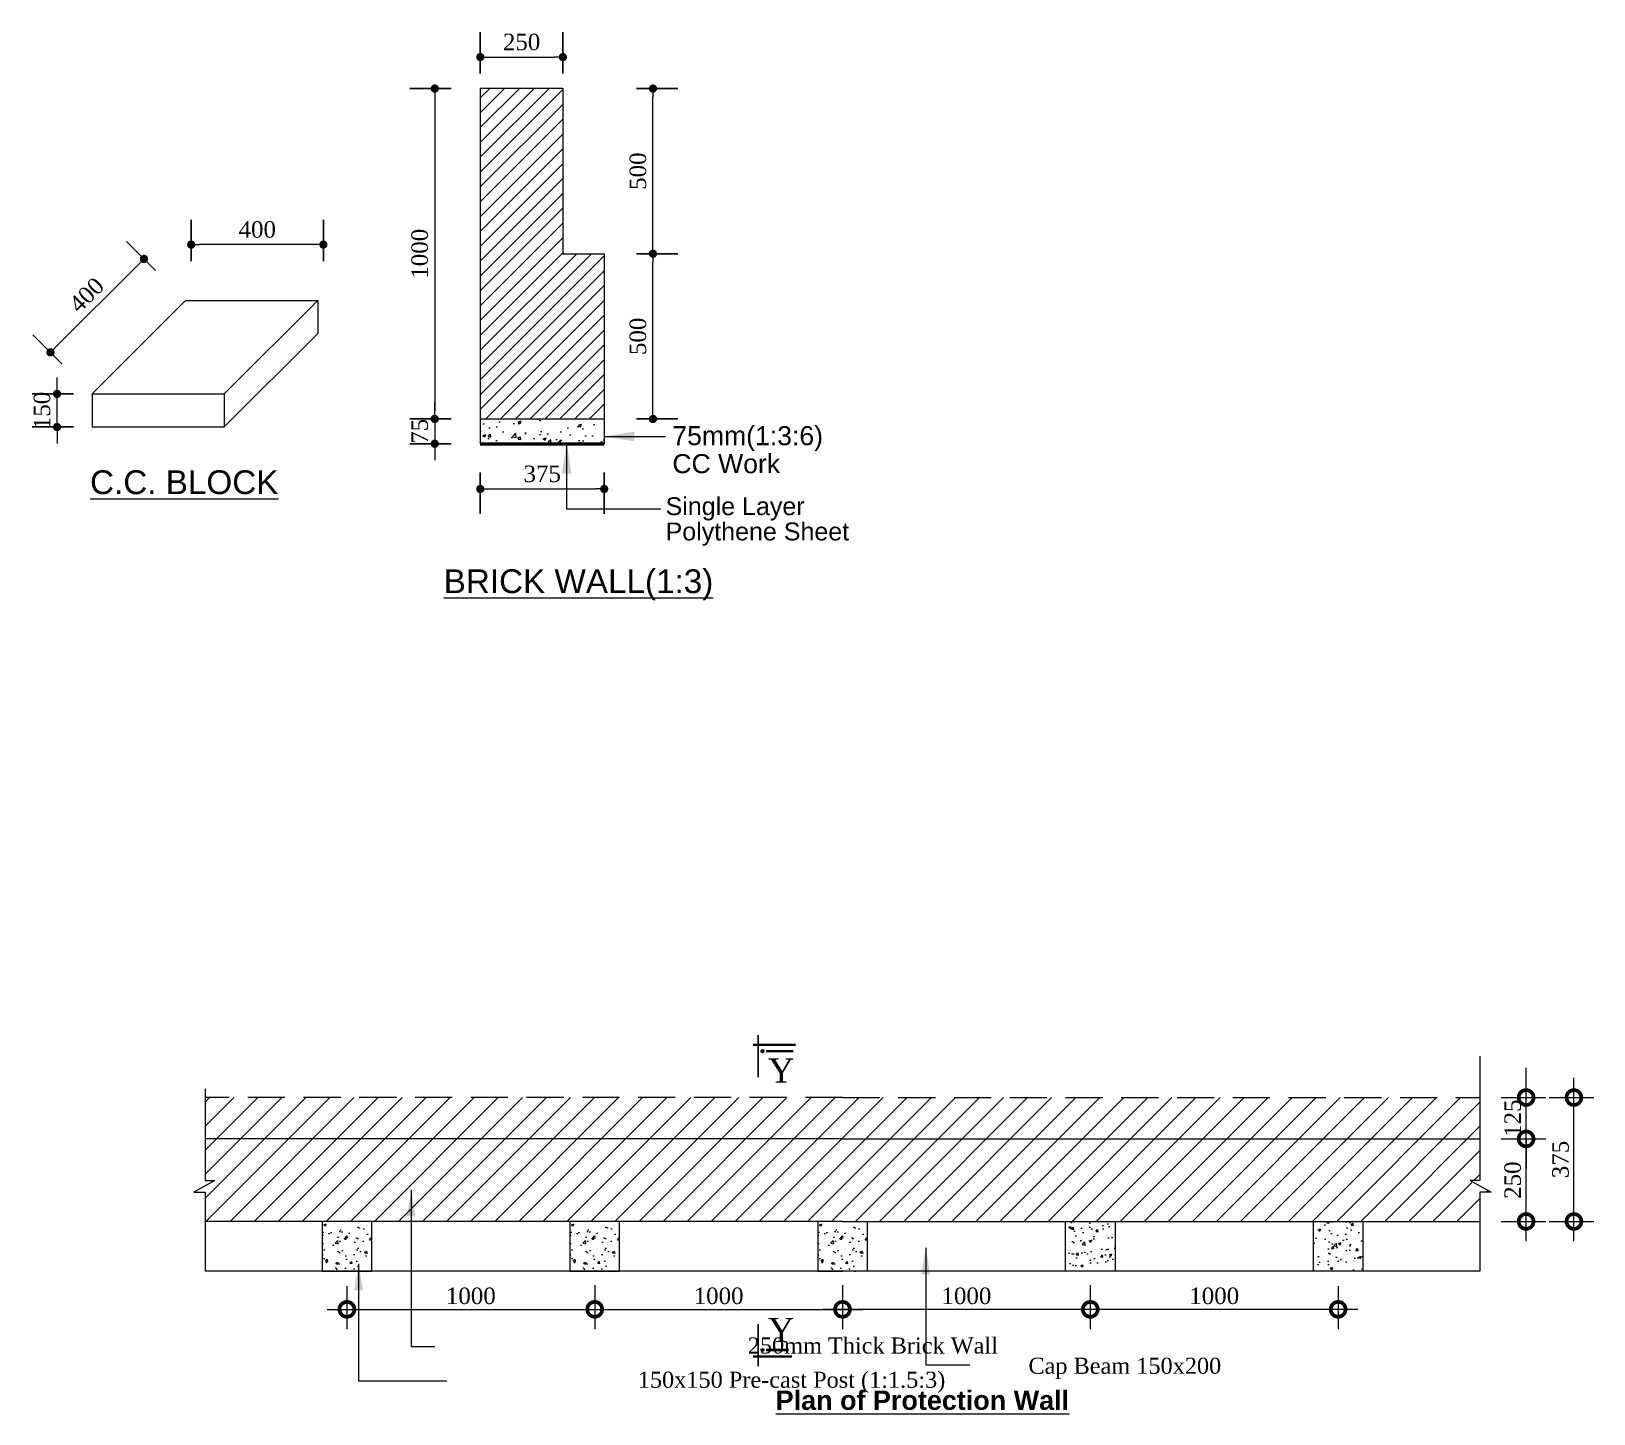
# Model space of a CAD drawing. Header units: millimetres. Extents: x -68595 to 8963, y 185076 to 197058.
# Drawn here: x -47482 to -42753, y 188021 to 192206 of the extents above; entities that cross this region are included whole.
import ezdxf

# ---------------------------------------------------------------- set-up
doc = ezdxf.new("R2010")
doc.units = ezdxf.units.MM
doc.header["$LTSCALE"] = 150
doc.header["$PDMODE"] = 35
doc.linetypes.add('HIDDEN', pattern=[0.375, 0.25, -0.125])
for name, color, linetype, lineweight in [('Dimision', 4, 'Continuous', 9), ('Hatching', 35, 'Continuous', 18), ('Structue', 7, 'Continuous', 18), ('Text', 7, 'Continuous', 15)]:
    doc.layers.add(name, color=color, linetype=linetype, lineweight=lineweight)
doc.layers.add('Pile', color=7, linetype='Continuous')
doc.styles.add('ROMANS', font='arial.ttf', dxfattribs={"height": 200})
doc.styles.get("Standard").update_dxf_attribs({"font": 'times.ttf'})
doc.dimstyles.new('ISO-25', dxfattribs={"dimtxt": 75, "dimasz": 50, "dimexe": 75, "dimexo": 45.625, "dimgap": 20, "dimtad": 1, "dimtoh": 1, "dimdec": 1, "dimdsep": 46, "dimtxsty": 'Standard', "dimblk": 'DOT', "dimcen": 300, "dimclrd": 256, "dimclre": 256, "dimclrt": 256, "dimadec": 0, "dimazin": 0, "dimtfac": 1, "dimtdec": 1, "dimtix": 1, "dimtmove": 0, "dimatfit": 3, "dimfxl": 75, "dimlwd": -1, "dimarcsym": 0})
pattern_1 = [(45, (-26999.733, 94823.32), (-36.406444, 36.406444), [])]
pattern_2 = [(50, (-43032.27, 113642.94), (73.85865, -6.46179), [7.72297, -84.9527]), (355, (-43032.27, 113642.94), (-14.28763, 77.455396), [6.17838, -67.96216]), (100.451, (-43026.12, 113642.4), (59.571284, 70.99325), [6.56351, -72.19865]), (46.1842, (-43032.27, 113663.54), (109.89691, -17.04419), [11.58446, -127.42905]), (96.6356, (-43023.11, 113662.12), (96.24496, 100.30766), [9.84527, -108.29797]), (351.184, (-43032.27, 113663.54), (96.24511, 100.30748), [9.26757, -101.94324]), (21, (-43021.975, 113658.39), (61.46549, -41.458994), [7.72297, -84.9527]), (326, (-43021.975, 113658.39), (25.05488, 74.6708), [6.17838, -67.96216]), (71.4514, (-43016.85, 113654.93), (86.5202, 33.21197), [6.56351, -72.19865]), (37.5, (-43032.272, 113642.94), (1.252136, 34.27907), [0, -67.138378, 0, -68.991892, 0, -68.219595]), (7.5, (-43032.272, 113642.94), (27.089052, 40.613747), [0, -39.335676, 0, -65.593784, 0, -26.000676]), (327.5, (-43055.235, 113642.94), (54.96916, -2.322464), [0, -25.743243, 0, -80.31892, 0, -106.577027]), (317.5, (-43065.533, 113642.94), (60.05237, 10.308037), [0, -33.466216, 0, -53.34, 0, -75.685135])]
pattern_3 = [(50, (-42282.27, 113642.94), (73.85865, -6.46179), [7.72297, -84.9527]), (355, (-42282.27, 113642.94), (-14.28763, 77.455396), [6.17838, -67.96216]), (100.451, (-42276.12, 113642.4), (59.571284, 70.99325), [6.56351, -72.19865]), (46.1842, (-42282.27, 113663.54), (109.89691, -17.04419), [11.58446, -127.42905]), (96.6356, (-42273.11, 113662.12), (96.24496, 100.30766), [9.84527, -108.29797]), (351.184, (-42282.27, 113663.54), (96.24511, 100.30748), [9.26757, -101.94324]), (21, (-42271.975, 113658.39), (61.46549, -41.458994), [7.72297, -84.9527]), (326, (-42271.975, 113658.39), (25.05488, 74.6708), [6.17838, -67.96216]), (71.4514, (-42266.85, 113654.93), (86.5202, 33.21197), [6.56351, -72.19865]), (37.5, (-42282.272, 113642.94), (1.252136, 34.27907), [0, -67.138378, 0, -68.991892, 0, -68.219595]), (7.5, (-42282.272, 113642.94), (27.089052, 40.613747), [0, -39.335676, 0, -65.593784, 0, -26.000676]), (327.5, (-42305.235, 113642.94), (54.96916, -2.322464), [0, -25.743243, 0, -80.31892, 0, -106.577027]), (317.5, (-42315.533, 113642.94), (60.05237, 10.308037), [0, -33.466216, 0, -53.34, 0, -75.685135])]
pattern_4 = [(50, (-41532.27, 113642.94), (73.85865, -6.46179), [7.72297, -84.9527]), (355, (-41532.27, 113642.94), (-14.28763, 77.455396), [6.17838, -67.96216]), (100.451, (-41526.12, 113642.4), (59.571284, 70.99325), [6.56351, -72.19865]), (46.1842, (-41532.27, 113663.54), (109.89691, -17.04419), [11.58446, -127.42905]), (96.6356, (-41523.11, 113662.12), (96.24496, 100.30766), [9.84527, -108.29797]), (351.184, (-41532.27, 113663.54), (96.24511, 100.30748), [9.26757, -101.94324]), (21, (-41521.975, 113658.39), (61.46549, -41.458994), [7.72297, -84.9527]), (326, (-41521.975, 113658.39), (25.05488, 74.6708), [6.17838, -67.96216]), (71.4514, (-41516.85, 113654.93), (86.5202, 33.21197), [6.56351, -72.19865]), (37.5, (-41532.272, 113642.94), (1.252136, 34.27907), [0, -67.138378, 0, -68.991892, 0, -68.219595]), (7.5, (-41532.272, 113642.94), (27.089052, 40.613747), [0, -39.335676, 0, -65.593784, 0, -26.000676]), (327.5, (-41555.235, 113642.94), (54.96916, -2.322464), [0, -25.743243, 0, -80.31892, 0, -106.577027]), (317.5, (-41565.533, 113642.94), (60.05237, 10.308037), [0, -33.466216, 0, -53.34, 0, -75.685135])]

# ---------------------------------------------------------------- blocks, each defined once
blk = doc.blocks.new('_DotSmall')
at = {"color": 0, "linetype": 'ByBlock', "const_width": 0.5}
blk.add_lwpolyline([(-0.0625, 0, 1), (0.0625, 0, 1)], format="xyb", close=True, dxfattribs=at)
blk = doc.blocks.new('*D4')
at = {"layer": 'Defpoints', "color": 0, "ltscale": 10, "transparency": 16777216}
for p in [(-43814.4, 188853.5), (-42957.9, 188853.5), (-43114.1, 188603.5)]:
    blk.add_point(p, dxfattribs=at)
at = {"layer": 'Dimision', "ltscale": 10, "transparency": 16777216}
for p, q in [((-42957.9, 188543.5), (-42957.9, 188913.5)), ((-43032.9, 188853.5), (-42897.9, 188853.5)), ((-43032.9, 188603.5), (-42897.9, 188603.5))]:
    blk.add_line(p, q, dxfattribs=at)
at = {"layer": 'Dimision', "ltscale": 10, "transparency": 16777216, "xscale": 90, "yscale": 90, "zscale": 90}
for p, rotation in [((-42957.9, 188853.5), 90), ((-42957.9, 188603.5), 270)]:
    blk.add_blockref('_DotSmall', p, dxfattribs=dict(at, rotation=rotation))
at = {"layer": 'Dimision', "ltscale": 10, "transparency": 16777216, "insert": (-42998.3, 188728.5), "char_height": 50, "attachment_point": 5, "rotation": 90}
blk.add_mtext('250', dxfattribs=at)
blk = doc.blocks.new('*D5')
at = {"layer": 'Defpoints', "color": 0, "ltscale": 10, "transparency": 16777216}
for p in [(-46526.8, 188453.4), (-45776.8, 188453.4), (-45776.8, 188337.5)]:
    blk.add_point(p, dxfattribs=at)
at = {"layer": 'Dimision', "ltscale": 10, "transparency": 16777216}
for p, q in [((-46526.8, 188407.8), (-46526.8, 188277.5)), ((-45776.8, 188407.8), (-45776.8, 188277.5)), ((-46586.8, 188337.5), (-45716.8, 188337.5))]:
    blk.add_line(p, q, dxfattribs=at)
at = {"layer": 'Dimision', "ltscale": 10, "transparency": 16777216, "xscale": 90, "yscale": 90, "zscale": 90, "rotation": 180}
blk.add_blockref('_DotSmall', (-46526.8, 188337.5), dxfattribs=at)
at = {"layer": 'Dimision', "ltscale": 10, "transparency": 16777216, "xscale": 90, "yscale": 90, "zscale": 90}
blk.add_blockref('_DotSmall', (-45776.8, 188337.5), dxfattribs=at)
at = {"layer": 'Dimision', "ltscale": 10, "transparency": 16777216, "insert": (-46151.8, 188378), "char_height": 50, "attachment_point": 5}
blk.add_mtext('1000', dxfattribs=at)
blk = doc.blocks.new('*D6')
at = {"layer": 'Defpoints', "color": 0, "ltscale": 10, "transparency": 16777216}
for p in [(-45776.8, 188456.2), (-45026.8, 188456.2), (-45026.8, 188337.5)]:
    blk.add_point(p, dxfattribs=at)
at = {"layer": 'Dimision', "ltscale": 10, "transparency": 16777216}
for p, q in [((-45776.8, 188410.6), (-45776.8, 188277.5)), ((-45026.8, 188410.6), (-45026.8, 188277.5)), ((-45836.8, 188337.5), (-44966.8, 188337.5))]:
    blk.add_line(p, q, dxfattribs=at)
at = {"layer": 'Dimision', "ltscale": 10, "transparency": 16777216, "xscale": 90, "yscale": 90, "zscale": 90, "rotation": 180}
blk.add_blockref('_DotSmall', (-45776.8, 188337.5), dxfattribs=at)
at = {"layer": 'Dimision', "ltscale": 10, "transparency": 16777216, "xscale": 90, "yscale": 90, "zscale": 90}
blk.add_blockref('_DotSmall', (-45026.8, 188337.5), dxfattribs=at)
at = {"layer": 'Dimision', "ltscale": 10, "transparency": 16777216, "insert": (-45401.8, 188378), "char_height": 50, "attachment_point": 5}
blk.add_mtext('1000', dxfattribs=at)
blk = doc.blocks.new('_Dot')
at = {"color": 0, "linetype": 'ByBlock', "lineweight": -2}
blk.add_line((-0.5, 0), (-1, 0), dxfattribs=at)
at = {"color": 0, "linetype": 'ByBlock', "const_width": 0.5}
blk.add_lwpolyline([(-0.25, 0, 1), (0.25, 0, 1)], format="xyb", close=True, dxfattribs=at)
blk = doc.blocks.new('*D7')
at = {"layer": 'Defpoints', "color": 0, "ltscale": 10, "transparency": 16777216}
for p in [(-46054.8, 192032.5), (-46260.9, 191032.5), (-46054.8, 191032.5)]:
    blk.add_point(p, dxfattribs=at)
at = {"layer": 'Dimision', "lineweight": -2, "ltscale": 10, "transparency": 16777216}
for p, q in [((-46210.9, 192032.5), (-46335.9, 192032.5)), ((-46210.9, 191032.5), (-46335.9, 191032.5))]:
    blk.add_line(p, q, dxfattribs=at)
at = {"layer": 'Dimision', "ltscale": 10, "transparency": 16777216}
blk.add_line((-46260.9, 192007.5), (-46260.9, 191057.5), dxfattribs=at)
at = {"layer": 'Dimision', "ltscale": 10, "transparency": 16777216, "xscale": 25, "yscale": 25, "zscale": 25}
for p, rotation in [((-46260.9, 192032.5), 90), ((-46260.9, 191032.5), 270)]:
    blk.add_blockref('_Dot', p, dxfattribs=dict(at, rotation=rotation))
at = {"layer": 'Dimision', "ltscale": 10, "transparency": 16777216, "insert": (-46306.4, 191532.5), "char_height": 50, "attachment_point": 5, "rotation": 90}
blk.add_mtext('1000', dxfattribs=at)
blk = doc.blocks.new('*D26')
at = {"layer": 'Defpoints', "color": 0, "ltscale": 10, "transparency": 16777216}
for p in [(-47141.1, 191516.9), (-47015.3, 191391), (-47298.1, 191108.2)]:
    blk.add_point(p, dxfattribs=at)
at = {"layer": 'Dimision', "lineweight": -2, "ltscale": 10, "transparency": 16777216}
for p, q in [((-47105.8, 191481.5), (-47194.2, 191569.9)), ((-47388.6, 191198.7), (-47477, 191287.1))]:
    blk.add_line(p, q, dxfattribs=at)
at = {"layer": 'Dimision', "ltscale": 10, "transparency": 16777216}
blk.add_line((-47406.3, 191251.7), (-47158.8, 191499.2), dxfattribs=at)
at = {"layer": 'Dimision', "ltscale": 10, "transparency": 16777216, "xscale": 25, "yscale": 25, "zscale": 25}
for p, rotation in [((-47141.1, 191516.9), 44.99999999999705), ((-47424, 191234), 224.9999999999971)]:
    blk.add_blockref('_Dot', p, dxfattribs=dict(at, rotation=rotation))
at = {"layer": 'Dimision', "ltscale": 10, "transparency": 16777216, "insert": (-47314.7, 191407.6), "char_height": 50, "attachment_point": 5, "rotation": 45}
blk.add_mtext('400', dxfattribs=at)
blk = doc.blocks.new('*D17')
at = {"layer": 'Defpoints', "color": 0, "ltscale": 10, "transparency": 16777216}
for p in [(-46998.1, 191560.2), (-46998.1, 191408.2), (-46598.1, 191408.2)]:
    blk.add_point(p, dxfattribs=at)
at = {"layer": 'Dimision', "lineweight": -2, "ltscale": 10, "transparency": 16777216}
for p, q in [((-46998.1, 191510.2), (-46998.1, 191635.2)), ((-46598.1, 191510.2), (-46598.1, 191635.2))]:
    blk.add_line(p, q, dxfattribs=at)
at = {"layer": 'Dimision', "ltscale": 10, "transparency": 16777216}
blk.add_line((-46623.1, 191560.2), (-46973.1, 191560.2), dxfattribs=at)
at = {"layer": 'Dimision', "ltscale": 10, "transparency": 16777216, "xscale": 25, "yscale": 25, "zscale": 25, "rotation": 180}
blk.add_blockref('_Dot', (-46998.1, 191560.2), dxfattribs=at)
at = {"layer": 'Dimision', "ltscale": 10, "transparency": 16777216, "xscale": 25, "yscale": 25, "zscale": 25}
blk.add_blockref('_Dot', (-46598.1, 191560.2), dxfattribs=at)
at = {"layer": 'Dimision', "ltscale": 10, "transparency": 16777216, "insert": (-46798.1, 191605.7), "char_height": 50, "attachment_point": 5}
blk.add_mtext('400', dxfattribs=at)
blk = doc.blocks.new('*D18')
at = {"layer": 'Defpoints', "color": 0, "ltscale": 10, "transparency": 16777216}
for p in [(-47404, 191108.2), (-47298.1, 191108.2), (-47298.1, 191008.2)]:
    blk.add_point(p, dxfattribs=at)
at = {"layer": 'Dimision', "ltscale": 10, "transparency": 16777216}
for p, q in [((-47404, 191133.2), (-47404, 191158.2)), ((-47404, 191008.2), (-47404, 191108.2)), ((-47404, 190983.2), (-47404, 190958.2))]:
    blk.add_line(p, q, dxfattribs=at)
at = {"layer": 'Dimision', "lineweight": -2, "ltscale": 10, "transparency": 16777216}
for p, q in [((-47354, 191108.2), (-47479, 191108.2)), ((-47354, 191008.2), (-47479, 191008.2))]:
    blk.add_line(p, q, dxfattribs=at)
at = {"layer": 'Dimision', "ltscale": 10, "transparency": 16777216, "xscale": 25, "yscale": 25, "zscale": 25}
for p, rotation in [((-47404, 191108.2), 270), ((-47404, 191008.2), 90)]:
    blk.add_blockref('_Dot', p, dxfattribs=dict(at, rotation=rotation))
at = {"layer": 'Dimision', "ltscale": 10, "transparency": 16777216, "insert": (-47449.4, 191058.2), "char_height": 50, "attachment_point": 5, "rotation": 90}
blk.add_mtext('150', dxfattribs=at)
blk = doc.blocks.new('*D21')
at = {"layer": 'Defpoints', "color": 0, "ltscale": 10, "transparency": 16777216}
for p in [(-45873.1, 192127.7), (-46123.1, 191955.8), (-45873.1, 191955.8)]:
    blk.add_point(p, dxfattribs=at)
at = {"layer": 'Dimision', "lineweight": -2, "ltscale": 10, "transparency": 16777216}
for p, q in [((-46123.1, 192077.7), (-46123.1, 192202.7)), ((-45873.1, 192077.7), (-45873.1, 192202.7))]:
    blk.add_line(p, q, dxfattribs=at)
at = {"layer": 'Dimision', "ltscale": 10, "transparency": 16777216}
blk.add_line((-46098.1, 192127.7), (-45898.1, 192127.7), dxfattribs=at)
at = {"layer": 'Dimision', "ltscale": 10, "transparency": 16777216, "xscale": 25, "yscale": 25, "zscale": 25, "rotation": 180}
blk.add_blockref('_Dot', (-46123.1, 192127.7), dxfattribs=at)
at = {"layer": 'Dimision', "ltscale": 10, "transparency": 16777216, "xscale": 25, "yscale": 25, "zscale": 25}
blk.add_blockref('_Dot', (-45873.1, 192127.7), dxfattribs=at)
at = {"layer": 'Dimision', "ltscale": 10, "transparency": 16777216, "insert": (-45998.1, 192173.1), "char_height": 50, "attachment_point": 5}
blk.add_mtext('250', dxfattribs=at)
blk = doc.blocks.new('*D22')
at = {"layer": 'Defpoints', "color": 0, "ltscale": 10, "transparency": 16777216}
for p in [(-44276.8, 188453.4), (-43526.8, 188453.4), (-44276.8, 188337.5)]:
    blk.add_point(p, dxfattribs=at)
at = {"layer": 'Dimision', "ltscale": 10, "transparency": 16777216}
for p, q in [((-44276.8, 188407.8), (-44276.8, 188277.5)), ((-43526.8, 188407.8), (-43526.8, 188277.5)), ((-43466.8, 188337.5), (-44336.8, 188337.5))]:
    blk.add_line(p, q, dxfattribs=at)
at = {"layer": 'Dimision', "ltscale": 10, "transparency": 16777216, "xscale": 90, "yscale": 90, "zscale": 90, "rotation": 180}
blk.add_blockref('_DotSmall', (-44276.8, 188337.5), dxfattribs=at)
at = {"layer": 'Dimision', "ltscale": 10, "transparency": 16777216, "xscale": 90, "yscale": 90, "zscale": 90}
blk.add_blockref('_DotSmall', (-43526.8, 188337.5), dxfattribs=at)
at = {"layer": 'Dimision', "ltscale": 10, "transparency": 16777216, "insert": (-43901.8, 188378), "char_height": 50, "attachment_point": 5}
blk.add_mtext('1000', dxfattribs=at)
blk = doc.blocks.new('*D23')
at = {"layer": 'Defpoints', "color": 0, "ltscale": 10, "transparency": 16777216}
for p in [(-45026.8, 188456.2), (-44276.8, 188456.2), (-45026.8, 188337.5)]:
    blk.add_point(p, dxfattribs=at)
at = {"layer": 'Dimision', "ltscale": 10, "transparency": 16777216}
for p, q in [((-45026.8, 188410.6), (-45026.8, 188277.5)), ((-44276.8, 188410.6), (-44276.8, 188277.5)), ((-44216.8, 188337.5), (-45086.8, 188337.5))]:
    blk.add_line(p, q, dxfattribs=at)
at = {"layer": 'Dimision', "ltscale": 10, "transparency": 16777216, "xscale": 90, "yscale": 90, "zscale": 90, "rotation": 180}
blk.add_blockref('_DotSmall', (-45026.8, 188337.5), dxfattribs=at)
at = {"layer": 'Dimision', "ltscale": 10, "transparency": 16777216, "xscale": 90, "yscale": 90, "zscale": 90}
blk.add_blockref('_DotSmall', (-44276.8, 188337.5), dxfattribs=at)
at = {"layer": 'Dimision', "ltscale": 10, "transparency": 16777216, "insert": (-44651.8, 188378), "char_height": 50, "attachment_point": 5}
blk.add_mtext('1000', dxfattribs=at)
blk = doc.blocks.new('*D72')
at = {"layer": 'Defpoints', "color": 0, "ltscale": 10, "transparency": 16777216}
for p in [(-45748.1, 191532.5), (-45600.5, 191532.5), (-45748.1, 191032.5)]:
    blk.add_point(p, dxfattribs=at)
at = {"layer": 'Dimision', "lineweight": -2, "ltscale": 10, "transparency": 16777216}
for p, q in [((-45650.5, 191532.5), (-45525.5, 191532.5)), ((-45650.5, 191032.5), (-45525.5, 191032.5))]:
    blk.add_line(p, q, dxfattribs=at)
at = {"layer": 'Dimision', "ltscale": 10, "transparency": 16777216}
blk.add_line((-45600.5, 191057.5), (-45600.5, 191507.5), dxfattribs=at)
at = {"layer": 'Dimision', "ltscale": 10, "transparency": 16777216, "xscale": 25, "yscale": 25, "zscale": 25}
for p, rotation in [((-45600.5, 191532.5), 90), ((-45600.5, 191032.5), 270)]:
    blk.add_blockref('_Dot', p, dxfattribs=dict(at, rotation=rotation))
at = {"layer": 'Dimision', "ltscale": 10, "transparency": 16777216, "insert": (-45645.9, 191282.5), "char_height": 50, "attachment_point": 5, "rotation": 90}
blk.add_mtext('500', dxfattribs=at)
blk = doc.blocks.new('*D73')
at = {"layer": 'Defpoints', "color": 0, "ltscale": 10, "transparency": 16777216}
for p in [(-45873.1, 192032.5), (-45600.5, 192032.5), (-45748.1, 191532.5)]:
    blk.add_point(p, dxfattribs=at)
at = {"layer": 'Dimision', "lineweight": -2, "ltscale": 10, "transparency": 16777216}
for p, q in [((-45650.5, 192032.5), (-45525.5, 192032.5)), ((-45650.5, 191532.5), (-45525.5, 191532.5))]:
    blk.add_line(p, q, dxfattribs=at)
at = {"layer": 'Dimision', "ltscale": 10, "transparency": 16777216}
blk.add_line((-45600.5, 191557.5), (-45600.5, 192007.5), dxfattribs=at)
at = {"layer": 'Dimision', "ltscale": 10, "transparency": 16777216, "xscale": 25, "yscale": 25, "zscale": 25}
for p, rotation in [((-45600.5, 192032.5), 90), ((-45600.5, 191532.5), 270)]:
    blk.add_blockref('_Dot', p, dxfattribs=dict(at, rotation=rotation))
at = {"layer": 'Dimision', "ltscale": 10, "transparency": 16777216, "insert": (-45645.9, 191782.5), "char_height": 50, "attachment_point": 5, "rotation": 90}
blk.add_mtext('500', dxfattribs=at)
blk = doc.blocks.new('*D74')
at = {"layer": 'Defpoints', "color": 0, "ltscale": 10, "transparency": 16777216}
for p in [(-46054.8, 191032.5), (-46260.9, 190957.5), (-46123.1, 190957.5)]:
    blk.add_point(p, dxfattribs=at)
at = {"layer": 'Dimision', "ltscale": 10, "transparency": 16777216}
for p, q in [((-46260.9, 191057.5), (-46260.9, 191082.5)), ((-46260.9, 191032.5), (-46260.9, 190957.5)), ((-46260.9, 190932.5), (-46260.9, 190907.5))]:
    blk.add_line(p, q, dxfattribs=at)
at = {"layer": 'Dimision', "lineweight": -2, "ltscale": 10, "transparency": 16777216}
for p, q in [((-46210.9, 191032.5), (-46335.9, 191032.5)), ((-46210.9, 190957.5), (-46335.9, 190957.5))]:
    blk.add_line(p, q, dxfattribs=at)
at = {"layer": 'Dimision', "ltscale": 10, "transparency": 16777216, "xscale": 25, "yscale": 25, "zscale": 25}
for p, rotation in [((-46260.9, 191032.5), 270), ((-46260.9, 190957.5), 90)]:
    blk.add_blockref('_Dot', p, dxfattribs=dict(at, rotation=rotation))
at = {"layer": 'Dimision', "ltscale": 10, "transparency": 16777216, "insert": (-46306.4, 190995), "char_height": 50, "attachment_point": 5, "rotation": 90}
blk.add_mtext('75', dxfattribs=at)
blk = doc.blocks.new('*D78')
at = {"layer": 'Defpoints', "color": 0, "ltscale": 10, "transparency": 16777216}
for p in [(-46123.1, 190957.5), (-45748.1, 190957.5), (-45748.1, 190820.5)]:
    blk.add_point(p, dxfattribs=at)
at = {"layer": 'Dimision', "lineweight": -2, "ltscale": 10, "transparency": 16777216}
for p, q in [((-46123.1, 190870.5), (-46123.1, 190745.5)), ((-45748.1, 190870.5), (-45748.1, 190745.5))]:
    blk.add_line(p, q, dxfattribs=at)
at = {"layer": 'Dimision', "ltscale": 10, "transparency": 16777216}
blk.add_line((-46098.1, 190820.5), (-45773.1, 190820.5), dxfattribs=at)
at = {"layer": 'Dimision', "ltscale": 10, "transparency": 16777216, "xscale": 25, "yscale": 25, "zscale": 25, "rotation": 180}
blk.add_blockref('_Dot', (-46123.1, 190820.5), dxfattribs=at)
at = {"layer": 'Dimision', "ltscale": 10, "transparency": 16777216, "xscale": 25, "yscale": 25, "zscale": 25}
blk.add_blockref('_Dot', (-45748.1, 190820.5), dxfattribs=at)
at = {"layer": 'Dimision', "ltscale": 10, "transparency": 16777216, "insert": (-45935.6, 190866), "char_height": 50, "attachment_point": 5}
blk.add_mtext('375', dxfattribs=at)
blk = doc.blocks.new('*D80')
at = {"layer": 'Defpoints', "color": 0, "ltscale": 10, "transparency": 16777216}
for p in [(-43097.5, 188978.5), (-42957.9, 188978.5), (-43114.1, 188853.5)]:
    blk.add_point(p, dxfattribs=at)
at = {"layer": 'Dimision', "ltscale": 10, "transparency": 16777216}
for p, q in [((-42957.9, 188978.5), (-42957.9, 189068.5)), ((-43032.9, 188978.5), (-42897.9, 188978.5)), ((-42957.9, 188853.5), (-42957.9, 188978.5)), ((-43032.9, 188853.5), (-42897.9, 188853.5)), ((-42957.9, 188853.5), (-42957.9, 188763.5))]:
    blk.add_line(p, q, dxfattribs=at)
at = {"layer": 'Dimision', "ltscale": 10, "transparency": 16777216, "xscale": 90, "yscale": 90, "zscale": 90}
for p, rotation in [((-42957.9, 188978.5), 270), ((-42957.9, 188853.5), 90)]:
    blk.add_blockref('_DotSmall', p, dxfattribs=dict(at, rotation=rotation))
at = {"layer": 'Dimision', "ltscale": 10, "transparency": 16777216, "insert": (-42998.3, 188916), "char_height": 50, "attachment_point": 5, "rotation": 90}
blk.add_mtext('125', dxfattribs=at)
blk = doc.blocks.new('*D81')
at = {"layer": 'Defpoints', "color": 0, "ltscale": 10, "transparency": 16777216}
for p in [(-43097.5, 188978.5), (-42813.1, 188978.5), (-42969.4, 188603.5)]:
    blk.add_point(p, dxfattribs=at)
at = {"layer": 'Dimision', "ltscale": 10, "transparency": 16777216}
for p, q in [((-42813.1, 188543.5), (-42813.1, 189038.5)), ((-42888.1, 188978.5), (-42753.1, 188978.5)), ((-42888.1, 188603.5), (-42753.1, 188603.5))]:
    blk.add_line(p, q, dxfattribs=at)
at = {"layer": 'Dimision', "ltscale": 10, "transparency": 16777216, "xscale": 90, "yscale": 90, "zscale": 90}
for p, rotation in [((-42813.1, 188978.5), 90), ((-42813.1, 188603.5), 270)]:
    blk.add_blockref('_DotSmall', p, dxfattribs=dict(at, rotation=rotation))
at = {"layer": 'Dimision', "ltscale": 10, "transparency": 16777216, "insert": (-42853.6, 188791), "char_height": 50, "attachment_point": 5, "rotation": 90}
blk.add_mtext('375', dxfattribs=at)

msp = doc.modelspace()

# ---------------------------------------------------------------- hatches: boundary and pattern name
at = {"layer": 'Hatching', "ltscale": 10}
h = msp.add_hatch(dxfattribs=at)
h.set_pattern_fill('ANSI31', color=256, scale=10, style=0)
h.set_pattern_definition([(45, (1138.862, -42803.97), (-22.4506403, 22.4506403), [])])
h.paths.add_polyline_path([(-45748.08, 191532.55), (-45873.08, 191532.55), (-45873.08, 192032.55), (-46123.08, 192032.55), (-46123.08, 191032.55), (-45748.08, 191032.55)])
h = msp.add_hatch(dxfattribs=at)
h.set_pattern_fill('AR-CONC', color=256, scale=0.5, style=0)
h.set_pattern_definition([(50, (1889.95, -42453.33), (91.092334, -7.969543), [9.525, -104.775]), (355, (1889.95, -42453.33), (-17.62171, 95.528423), [7.62, -83.820292]), (100.451445, (1897.54, -42453.995), (73.470624, 87.558876), [8.095004, -89.045122]), (46.1842, (1889.95, -42427.93), (135.53952, -21.021164), [14.2875, -157.1625]), (96.63556, (1901.24, -42429.68), (118.70207, 123.71306), [12.14251, -133.567804]), (351.18415, (1889.95, -42427.93), (118.70207, 123.71306), [11.42998, -125.729866]), (21, (1902.65, -42434.28), (75.807196, -51.1326), [9.525, -104.775]), (326, (1902.65, -42434.28), (30.901014, 92.093983), [7.62, -83.82]), (71.451445, (1908.97, -42438.54), (106.70821, 40.961384), [8.095004, -89.04497]), (37.5, (1889.95, -42453.33), (1.5443016, 42.2775194), [0, -82.804, 0, -85.09, 0, -84.1375]), (7.5, (1889.95, -42453.33), (33.409831, 50.090287), [0, -48.514, 0, -80.899, 0, -32.0675]), (327.5, (1861.627, -42453.33), (67.7952976, -2.864372), [0, -31.75, 0, -99.06, 0, -131.445]), (317.5, (1848.93, -42453.33), (74.06459, 12.713246), [0, -41.275, 0, -65.786, 0, -93.345])])
h.paths.add_polyline_path([(-45748.08, 190957.55), (-45748.08, 191032.55), (-46123.08, 191032.55), (-46123.08, 190957.55)])
h = msp.add_hatch(dxfattribs=at)
h.set_pattern_fill('ANSI31', color=256, scale=16.216216, style=0)
h.set_pattern_definition(pattern_1)
h.paths.add_polyline_path([(-45026.79, 188603.47), (-45026.79, 188978.49), (-46956.07, 188978.49), (-46956.07, 188727.33), (-46926.08, 188727.33), (-46990.15, 188691.9), (-46956.07, 188691.9), (-46956.07, 188603.47)])
h = msp.add_hatch(dxfattribs=at)
h.set_pattern_fill('ANSI31', color=256, scale=16.216216, style=0)
h.set_pattern_definition(pattern_1)
h.paths.add_polyline_path([(-45026.79, 188603.47), (-45026.79, 188978.49), (-43097.51, 188978.49), (-43097.51, 188727.33), (-43127.5, 188727.33), (-43063.43, 188691.9), (-43097.51, 188691.9), (-43097.51, 188603.47)])
h = msp.add_hatch(dxfattribs=at)
h.set_pattern_fill('AR-CONC', color=256, scale=0.405405, style=0)
h.set_pattern_definition(pattern_2)
h.paths.add_polyline_path([(-46451.79, 188603.47), (-46601.79, 188603.47), (-46601.79, 188453.44), (-46451.79, 188453.44)])
h = msp.add_hatch(dxfattribs=at)
h.set_pattern_fill('AR-CONC', color=256, scale=0.405405, style=0)
h.set_pattern_definition(pattern_3)
h.paths.add_polyline_path([(-45701.79, 188603.47), (-45851.79, 188603.47), (-45851.79, 188453.44), (-45701.79, 188453.44)])
h = msp.add_hatch(dxfattribs=at)
h.set_pattern_fill('AR-CONC', color=256, scale=0.405405, style=0)
h.set_pattern_definition(pattern_4)
h.paths.add_polyline_path([(-45026.79, 188453.44), (-45026.79, 188603.47), (-45101.79, 188603.47), (-45101.79, 188453.44)])
h = msp.add_hatch(dxfattribs=at)
h.set_pattern_fill('AR-CONC', color=256, scale=0.405405, style=0)
h.set_pattern_definition(pattern_4)
h.paths.add_polyline_path([(-45026.79, 188453.44), (-45026.79, 188603.47), (-44951.79, 188603.47), (-44951.79, 188453.44)])
h = msp.add_hatch(dxfattribs=at)
h.set_pattern_fill('AR-CONC', color=256, scale=0.405405, style=0)
h.set_pattern_definition(pattern_3)
h.paths.add_polyline_path([(-44351.79, 188603.47), (-44201.79, 188603.47), (-44201.79, 188453.44), (-44351.79, 188453.44)])
h = msp.add_hatch(dxfattribs=at)
h.set_pattern_fill('AR-CONC', color=256, scale=0.405405, style=0)
h.set_pattern_definition(pattern_2)
h.paths.add_polyline_path([(-43601.79, 188603.47), (-43451.79, 188603.47), (-43451.79, 188453.44), (-43601.79, 188453.44)])
at = {"layer": 'Pile', "ltscale": 5}
h = msp.add_hatch(color=5, dxfattribs=at)
h.set_gradient(color1=(0, 0, 255), one_color=1, tint=1, name='CYLINDER')
h.paths.add_polyline_path([(-45269.06, 189122.59, 1), (-45269.06, 189115.05, 1)])
h = msp.add_hatch(color=5, dxfattribs=at)
h.set_gradient(color1=(0, 0, 255), one_color=1, tint=1, name='CYLINDER')
h.paths.add_polyline_path([(-45269.06, 188210.51, -1), (-45269.06, 188218.05, -1)])

# ---------------------------------------------------------------- linework, layer by layer
for p, q in [((-45282.16, 189040.1), (-45282.16, 189167.38)), ((-45282.16, 188293), (-45282.16, 188165.72))]:
    msp.add_line(p, q, dxfattribs=at)
at = {"layer": 'Pile', "ltscale": 5, "const_width": 7.54}
for points in [[(-45298.01, 189138.25), (-45168.91, 189138.25)], [(-45258.51, 189118.82), (-45176.1, 189118.82)], [(-45258.51, 188214.28), (-45189.37, 188214.28)], [(-45298.01, 188194.86), (-45179.62, 188194.86)]]:
    msp.add_lwpolyline(points, dxfattribs=at)
at = {"layer": 'Pile', "ltscale": 5}
for centre in [(-45269.06, 189118.82), (-45269.06, 188214.28)]:
    msp.add_circle(centre, 3.77, dxfattribs=at)
at = {"layer": 'Structue', "ltscale": 3}
for p, q in [((-45873.08, 192032.55), (-46123.08, 192032.55)), ((-46123.08, 192032.55), (-46123.08, 190957.55)), ((-45873.08, 192032.55), (-45873.08, 191532.55)), ((-45873.08, 191532.55), (-45748.08, 191532.55)), ((-45748.08, 191532.55), (-45748.08, 190957.55)), ((-46123.08, 191032.55), (-45748.08, 191032.55)), ((-45685.57, 188853.49), (-46956.07, 188853.49)), ((-45026.79, 188853.49), (-45868.01, 188853.49)), ((-45026.79, 188853.49), (-44185.57, 188853.49)), ((-44368.01, 188853.49), (-43097.51, 188853.49)), ((-45685.57, 188603.47), (-46956.07, 188603.47)), ((-45026.79, 188603.47), (-45868.01, 188603.47)), ((-45026.79, 188603.47), (-44185.57, 188603.47)), ((-44368.01, 188603.47), (-43097.51, 188603.47)), ((-43097.51, 188453.44), (-46956.07, 188453.44))]:
    msp.add_line(p, q, dxfattribs=at)
at = {"layer": 'Structue', "lineweight": 50, "ltscale": 3}
msp.add_line((-46123.08, 190957.55), (-45748.08, 190957.55), dxfattribs=at)
at = {"layer": 'Structue', "linetype": 'HIDDEN', "ltscale": 3}
for q in [(-46956.07, 188978.49), (-43097.51, 188978.49)]:
    msp.add_line((-45026.79, 188978.49), q, dxfattribs=at)
at = {"layer": 'Structue', "ltscale": 10}
for points in [[(-47015.28, 191391.03), (-47298.12, 191108.19)], [(-47015.28, 191391.03), (-46615.28, 191391.03)], [(-46615.28, 191391.03), (-46898.12, 191108.19)], [(-46615.28, 191391.03), (-46615.28, 191291.03)], [(-46615.28, 191291.03), (-46898.12, 191008.19)], [(-47298.12, 191108.19), (-46898.12, 191108.19)], [(-47298.12, 191108.19), (-47298.12, 191008.19)], [(-46898.12, 191108.19), (-46898.12, 191008.19)], [(-47298.12, 191008.19), (-46898.12, 191008.19)]]:
    msp.add_lwpolyline(points, dxfattribs=at)
at = {"layer": 'Structue', "linetype": 'Continuous'}
for points in [[(-43097.51, 189103.36), (-43097.51, 188727.33), (-43127.5, 188727.33), (-43063.43, 188691.9), (-43097.51, 188691.9), (-43097.51, 188603.47)], [(-46956.07, 189005.27), (-46956.07, 188727.33), (-46926.08, 188727.33), (-46990.15, 188691.9), (-46956.07, 188691.9), (-46956.07, 188453.44)], [(-43097.51, 188641.06), (-43097.51, 188453.44)]]:
    msp.add_lwpolyline(points, dxfattribs=at)
at = {"layer": 'Structue', "ltscale": 3}
for points in [[(-46601.79, 188453.44), (-46451.79, 188453.44), (-46451.79, 188603.47), (-46601.79, 188603.47)], [(-46601.79, 188453.47), (-46451.79, 188453.47), (-46451.79, 188603.47), (-46601.79, 188603.47)], [(-45851.79, 188453.44), (-45701.79, 188453.44), (-45701.79, 188603.47), (-45851.79, 188603.47)], [(-45851.79, 188453.47), (-45701.79, 188453.47), (-45701.79, 188603.47), (-45851.79, 188603.47)], [(-44201.79, 188453.44), (-44351.79, 188453.44), (-44351.79, 188603.47), (-44201.79, 188603.47)], [(-44201.79, 188453.47), (-44351.79, 188453.47), (-44351.79, 188603.47), (-44201.79, 188603.47)], [(-43451.79, 188453.44), (-43601.79, 188453.44), (-43601.79, 188603.47), (-43451.79, 188603.47)], [(-43451.79, 188453.47), (-43601.79, 188453.47), (-43601.79, 188603.47), (-43451.79, 188603.47)]]:
    msp.add_lwpolyline(points, close=True, dxfattribs=at)
for points in [[(-45026.79, 188603.47), (-45101.79, 188603.47), (-45101.79, 188453.44), (-45026.79, 188453.44)], [(-45026.79, 188603.47), (-45101.79, 188603.47), (-45101.79, 188453.47), (-45026.79, 188453.47)], [(-45026.79, 188603.47), (-44951.79, 188603.47), (-44951.79, 188453.44), (-45026.79, 188453.44)], [(-45026.79, 188603.47), (-44951.79, 188603.47), (-44951.79, 188453.47), (-45026.79, 188453.47)]]:
    msp.add_lwpolyline(points, dxfattribs=at)

# ---------------------------------------------------------------- texts
at = {"layer": 'Dimision', "ltscale": 10, "char_height": 48.6486, "attachment_point": 3}
for s, insert, width in [('250mm Thick Brick Wall', (-44556.5, 188252.3), 1677.6039), ('Cap Beam 150x200', (-43880.57, 188191.03), 737.6617), ('150x150 Pre-cast Post (1:1.5:3)', (-44715.78, 188148.83), 1482.4191)]:
    msp.add_mtext(s, dxfattribs=dict(at, insert=insert, width=width))
at = {"layer": 'Text', "ltscale": 50, "style": 'ROMANS'}
for s, p in [('%%UC.C. BLOCK', (-47304.19, 190805.03)), ('%%UBRICK WALL(1:3)', (-46233.88, 190505.32))]:
    msp.add_text(s, height=72, dxfattribs=at).set_placement(p)
at = {"layer": 'Text', "style": 'ROMANS'}
for s, p in [('Single Layer ', (-45562.38, 190741.32)), ('Polythene Sheet', (-45562.38, 190664.84))]:
    msp.add_text(s, height=54.208, dxfattribs=at).set_placement(p)
at = {"layer": 'Text'}
for p in [(-45252.19, 189023.94), (-45252.19, 188238.41)]:
    msp.add_text('Y', height=72.97, dxfattribs=at).set_placement(p)
at = {"layer": 'Text', "ltscale": 10, "insert": (-45541.88, 191010.64), "char_height": 57.596, "width": 534.4438, "attachment_point": 1, "line_spacing_factor": 0.88182, "style": 'ROMANS'}
msp.add_mtext('75mm(1:3:6) CC Work', dxfattribs=at)
at = {"layer": 'Text', "ltscale": 50, "insert": (-45229.13, 188091.55), "char_height": 58.3784, "width": 32886.4865, "attachment_point": 1}
msp.add_mtext('{\\fArial|b1|i0|c0|p34;\\LPlan of Protection Wall}', dxfattribs=at)

# ---------------------------------------------------------------- dimensions: what is measured, and where the dimension line sits
at = {"layer": 'Dimision', "ltscale": 10}
for base, p1, p2, picture, middle in [((-45873.08, 192127.69), (-46123.08, 191955.76), (-45873.08, 191955.76), '*D21', (-45998.08, 192173.12)), ((-45748.08, 190820.49), (-46123.08, 190957.55), (-45748.08, 190957.55), '*D78', (-45935.58, 190866))]:
    dim = msp.add_linear_dim(base=base, p1=p1, p2=p2, dimstyle='ISO-25', override={"dimtxt": 50, "dimasz": 25, "dimexo": 15, "dimfxl": 50, "dimfxlon": 1}, dxfattribs=at)
    dim.commit()
    dim.dimension.update_dxf_attribs({"geometry": picture, "text_midpoint": middle})
for base, p1, p2, angle, text, override, picture, middle in [((-46260.93, 191032.55), (-46054.79, 192032.55), (-46054.79, 191032.55), 90, '1000', {"dimtxt": 50, "dimasz": 25, "dimexo": 15, "dimfxl": 50, "dimfxlon": 1}, '*D7', (-46306.36, 191532.55)), ((-47403.96, 191108.19), (-47298.12, 191008.19), (-47298.12, 191108.19), 90, '150', {"dimtxt": 50, "dimasz": 25, "dimexo": 15, "dimfxl": 50, "dimfxlon": 1}, '*D18', (-47449.39, 191058.19)), ((-42957.91, 188978.49), (-43114.15, 188853.49), (-43097.51, 188978.49), 90, '125', {"dimtxt": 50, "dimasz": 90, "dimexe": 60, "dimgap": 15, "dimblk1": 'DotSmall', "dimblk2": 'DotSmall', "dimsah": 1, "dimdle": 60, "dimfxlon": 1, "dimlwe": 65535}, '*D80', (-42998.34, 188915.99)), ((-42813.14, 188978.49), (-42969.37, 188603.47), (-43097.51, 188978.49), 90, '375', {"dimtxt": 50, "dimasz": 90, "dimexe": 60, "dimgap": 15, "dimblk1": 'DotSmall', "dimblk2": 'DotSmall', "dimsah": 1, "dimdle": 60, "dimfxlon": 1, "dimlwe": 65535}, '*D81', (-42853.64, 188790.98)), ((-42957.91, 188853.49), (-43114.15, 188603.47), (-43814.38, 188853.49), 90, '250', {"dimtxt": 50, "dimasz": 90, "dimexe": 60, "dimgap": 15, "dimblk1": 'DotSmall', "dimblk2": 'DotSmall', "dimsah": 1, "dimdle": 60, "dimfxlon": 1, "dimlwe": 65535}, '*D4', (-42998.34, 188728.48)), ((-45026.79, 188337.54), (-44276.79, 188456.18), (-45026.79, 188456.18), 180, '1000', {"dimtxt": 50, "dimasz": 90, "dimexe": 60, "dimgap": 15, "dimblk1": 'DotSmall', "dimblk2": 'DotSmall', "dimsah": 1, "dimdle": 60, "dimfxlon": 1, "dimlwe": 65535}, '*D23', (-44651.79, 188377.97)), ((-44276.79, 188337.54), (-43526.79, 188453.44), (-44276.79, 188453.44), 180, '1000', {"dimtxt": 50, "dimasz": 90, "dimexe": 60, "dimgap": 15, "dimblk1": 'DotSmall', "dimblk2": 'DotSmall', "dimsah": 1, "dimdle": 60, "dimfxlon": 1, "dimlwe": 65535}, '*D22', (-43901.79, 188377.97))]:
    dim = msp.add_linear_dim(base=base, p1=p1, p2=p2, angle=angle, text=text, dimstyle='ISO-25', override=override, dxfattribs=at)
    dim.commit()
    dim.dimension.update_dxf_attribs({"geometry": picture, "text_midpoint": middle})
for base, p1, p2, override, picture, middle in [((-45600.47, 192032.55), (-45748.08, 191532.55), (-45873.08, 192032.55), {"dimtxt": 50, "dimasz": 25, "dimexo": 15, "dimtmove": 1, "dimfxl": 50, "dimfxlon": 1}, '*D73', (-45645.9, 191782.55)), ((-45600.47, 191532.55), (-45748.08, 191032.55), (-45748.08, 191532.55), {"dimtxt": 50, "dimasz": 25, "dimexo": 15, "dimfxl": 50, "dimfxlon": 1}, '*D72', (-45645.9, 191282.55)), ((-46260.93, 190957.55), (-46054.79, 191032.55), (-46123.08, 190957.55), {"dimtxt": 50, "dimasz": 25, "dimexo": 15, "dimtmove": 1, "dimfxl": 50, "dimfxlon": 1}, '*D74', (-46306.43, 190995.05))]:
    dim = msp.add_linear_dim(base=base, p1=p1, p2=p2, angle=90, dimstyle='ISO-25', override=override, dxfattribs=at)
    dim.commit()
    dim.dimension.update_dxf_attribs({"geometry": picture, "text_midpoint": middle})
for p1, p2, distance, picture, middle in [((-46598.12, 191408.19), (-46998.12, 191408.19), -152.03, '*D17', (-46798.12, 191605.65)), ((-47298.12, 191108.19), (-47015.28, 191391.03), 177.97, '*D26', (-47314.67, 191407.58))]:
    dim = msp.add_aligned_dim(p1=p1, p2=p2, distance=distance, dimstyle='ISO-25', override={"dimtxt": 50, "dimasz": 25, "dimexo": 15, "dimfxl": 50, "dimfxlon": 1}, dxfattribs=at)
    dim.commit()
    dim.dimension.update_dxf_attribs({"geometry": picture, "text_midpoint": middle})
for base, p1, p2, picture, middle in [((-45776.79, 188337.54), (-46526.79, 188453.44), (-45776.79, 188453.44), '*D5', (-46151.79, 188377.97)), ((-45026.79, 188337.54), (-45776.79, 188456.18), (-45026.79, 188456.18), '*D6', (-45401.79, 188377.97))]:
    dim = msp.add_linear_dim(base=base, p1=p1, p2=p2, text='1000', dimstyle='ISO-25', override={"dimtxt": 50, "dimasz": 90, "dimexe": 60, "dimgap": 15, "dimblk1": 'DotSmall', "dimblk2": 'DotSmall', "dimsah": 1, "dimdle": 60, "dimfxlon": 1, "dimlwe": 65535}, dxfattribs=at)
    dim.commit()
    dim.dimension.update_dxf_attribs({"geometry": picture, "text_midpoint": middle})

# ---------------------------------------------------------------- leaders
for points, override in [([(-45746.81, 190979.33), (-45562.55, 190979.33)], {"dimasz": 90, "dimgap": 20, "dimtad": 0, "dimfxl": 60, "dimfxlon": 1}), ([(-45861.79, 190957.04), (-45861.79, 190760.18), (-45577.12, 190760.18)], {"dimasz": 90, "dimtad": 0, "dimfxl": 60, "dimfxlon": 1})]:
    msp.add_leader(points, dimstyle='ISO-25', override=override, dxfattribs=at)
at = {"layer": 'Dimision'}
for points in [[(-46332.21, 188699.18), (-46332.21, 188225.18), (-46260.57, 188225.18)], [(-44774.71, 188523.93), (-44774.71, 188169.48), (-44641.3, 188169.48)], [(-46491.49, 188475.18), (-46491.49, 188120.73), (-46224.67, 188120.73)]]:
    msp.add_leader(points, dimstyle='ISO-25', override={"dimasz": 80, "dimtad": 0}, dxfattribs=at)

doc.saveas('drawing.dxf')
